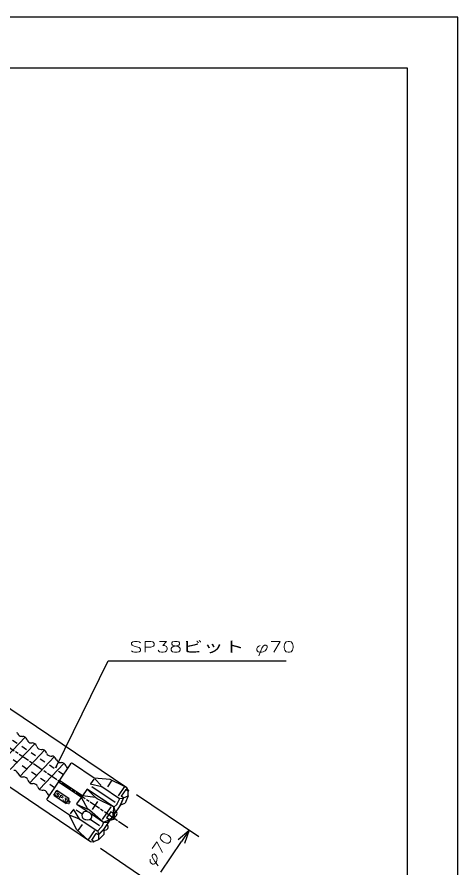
# Model space of a CAD drawing. Units: millimetres, scale not verified. Extents: x -55 to 1935, y -55 to 1395.
# Drawn here: x 1459 to 1935, y 476 to 1395 of the extents above; entities that cross this region are included whole.
import ezdxf
from ezdxf.enums import TextEntityAlignment as Align

# ---------------------------------------------------------------- set-up
doc = ezdxf.new("R2010")
doc.units = ezdxf.units.MM
for name, pattern in [('CHAIN', [18.5, 12, -1.5, 3.5, -1.5]), ('CHAIN_DOUBLE_DASH', [23.5, 12, -1.5, 3.5, -1.5, 3.5, -1.5]), ('DASHED_SPACED', [12, 6, -6])]:
    doc.linetypes.add(name, pattern=pattern)
for name, color, linetype, lineweight in [('0_2', 7, 'Continuous', 25), ('1 外形線', 7, 'Continuous', 25), ('3 隠れ線', 2, 'DASHED_SPACED', 25), ('4 中心線', 1, 'CHAIN', 25), ('5 想像線', 6, 'CHAIN_DOUBLE_DASH', 25), ('6 寸法線', 4, 'Continuous', 25), ('7 枠・タイトル', 7, 'Continuous', 25)]:
    doc.layers.add(name, color=color, linetype=linetype, lineweight=lineweight)
doc.styles.add('simplex.shx', font='')
doc.styles.get('simplex.shx').set_extended_font_data('simplex.shx')

msp = doc.modelspace()

# ---------------------------------------------------------------- linework, layer by layer
at = {"layer": '0_2'}
msp.add_lwpolyline([(1501.23, 586.373), (1500.403, 584.69), (1501.23, 586.373)], dxfattribs=at)
at = {"layer": '1 外形線'}
for p, q in [((1577.184, 562.835), (1067.856, 906.382)), ((1538.04, 504.803), (1028.712, 848.349)), ((1467.269, 617.669), (1440.761, 589.724)), ((1458.94, 621.606), (1458.519, 622.598)), ((1463.455, 618.56), (1464.533, 618.542)), ((1469.469, 614.504), (1469.047, 615.496)), ((1477.77, 610.586), (1451.262, 582.641)), ((1473.983, 611.459), (1475.061, 611.44)), ((1479.997, 607.402), (1479.576, 608.395)), ((1488.271, 603.503), (1461.762, 575.559)), ((1484.512, 604.357), (1485.59, 604.338)), ((1490.526, 600.3), (1490.105, 601.293)), ((1495.041, 597.255), (1496.119, 597.236)), ((1498.771, 596.42), (1472.263, 568.476)), ((1509.272, 589.337), (1482.764, 561.393)), ((1516.306, 588.821), (1491.142, 551.514)), ((1501.055, 593.199), (1500.634, 594.191)), ((1505.57, 590.153), (1506.648, 590.135)), ((1542.016, 573.288), (1518.388, 589.225)), ((1459.563, 578.723), (1459.984, 577.731)), ((1511.584, 586.097), (1511.162, 587.089)), ((1464.499, 574.686), (1465.577, 574.667)), ((1470.091, 571.622), (1470.513, 570.629)), ((1529.153, 554.219), (1504.282, 570.995)), ((1541.466, 572.473), (1538.044, 567.4)), ((1559.204, 571.947), (1542.016, 573.288)), ((1549.515, 565.482), (1542.542, 572.779)), ((1561.011, 571.081), (1556.142, 563.862)), ((1574.719, 564.498), (1559.204, 571.947)), ((1475.027, 567.584), (1476.105, 567.565)), ((1480.62, 564.52), (1481.042, 563.527)), ((1485.556, 560.482), (1486.634, 560.463)), ((1528.034, 552.559), (1503.163, 569.335)), ((1533.848, 561.178), (1529.153, 554.219)), ((1562.789, 542.39), (1534.187, 561.682)), ((1534.616, 561.252), (1543.316, 552.537)), ((1550.027, 563.876), (1537.634, 566.792)), ((1539.299, 564.463), (1564.598, 547.398)), ((1569.15, 550.978), (1550.027, 563.876)), ((1550.114, 563.818), (1550.027, 563.876)), ((1574.68, 564.521), (1567.691, 554.159)), ((1575.994, 561.072), (1571.151, 553.892)), ((1577.184, 562.835), (1574.719, 564.498)), ((1578.481, 559.394), (1575.994, 561.072)), ((1578.904, 560.021), (1577.184, 562.835)), ((1491.149, 557.418), (1491.57, 556.426)), ((1498.276, 554.938), (1501.632, 559.912)), ((1498.276, 554.938), (1511.541, 545.991)), ((1514.896, 550.965), (1501.632, 559.912)), ((1523.343, 545.604), (1528.037, 552.564)), ((1534.902, 540.062), (1528.034, 552.559)), ((1543.316, 552.537), (1529.156, 554.223)), ((1545.238, 551.241), (1543.316, 552.537)), ((1545.63, 553.964), (1544.135, 554.971)), ((1562.789, 542.39), (1545.238, 551.241)), ((1573.11, 551.43), (1569.15, 550.978)), ((1573.11, 551.43), (1569.682, 543.706)), ((1573.639, 552.214), (1570.211, 544.49)), ((1573.639, 552.214), (1571.151, 553.892)), ((1573.639, 552.214), (1573.11, 551.43)), ((1573.639, 552.214), (1578.647, 554.275)), ((1578.647, 554.275), (1575.22, 546.551)), ((1578.904, 560.021), (1578.481, 559.394)), ((1578.647, 554.275), (1578.481, 559.394)), ((1578.904, 560.021), (1578.491, 559.09)), ((1515.174, 533.494), (1491.547, 549.431)), ((1511.541, 545.991), (1514.896, 550.965)), ((1534.446, 537.383), (1523.003, 545.101)), ((1523.562, 544.864), (1534.902, 540.062)), ((1545.666, 548.331), (1539.706, 539.495)), ((1563.203, 542.11), (1550.016, 551.005)), ((1559.871, 542.566), (1550.539, 528.731)), ((1562.894, 536.287), (1563.203, 542.11)), ((1563.203, 542.11), (1566.224, 544.961)), ((1563.203, 542.11), (1564.308, 538.281)), ((1569.682, 543.706), (1563.524, 534.577)), ((1569.15, 550.978), (1566.908, 545.926)), ((1570.211, 544.49), (1569.682, 543.706)), ((1570.211, 544.49), (1575.22, 546.551)), ((1522.857, 518.06), (1515.174, 533.494)), ((1525.221, 529.465), (1515.844, 533.198)), ((1518.852, 538.946), (1516.048, 534.79)), ((1526.343, 528.763), (1519.556, 539.991)), ((1522.34, 539.32), (1528.954, 534.858)), ((1536.824, 538.766), (1534.902, 540.062)), ((1551.605, 525.809), (1536.824, 538.766)), ((1552.019, 525.529), (1538.832, 534.424)), ((1559.848, 537.136), (1555.375, 530.503)), ((1562.335, 535.458), (1559.848, 537.136)), ((1562.894, 536.287), (1562.335, 535.458)), ((1562.335, 535.458), (1563.52, 534.659)), ((1562.586, 530.464), (1562.335, 535.458)), ((1563.019, 536.203), (1563.813, 535.668)), ((1564.079, 535.488), (1563.52, 534.659)), ((1563.52, 534.659), (1563.937, 530.32)), ((1563.77, 529.665), (1563.52, 534.659)), ((1564.308, 538.281), (1564.079, 535.488)), ((1544.996, 516.181), (1526.343, 528.763)), ((1537.409, 529.155), (1547.639, 522.255)), ((1552.019, 525.529), (1550.142, 521.22)), ((1557.303, 527.997), (1552.019, 525.529)), ((1552.019, 525.529), (1555.983, 525.94)), ((1552.966, 518.924), (1559.124, 528.054)), ((1557.862, 528.826), (1555.375, 530.503)), ((1555.983, 525.94), (1558.487, 527.198)), ((1557.862, 528.826), (1557.303, 527.997)), ((1557.427, 527.913), (1558.221, 527.378)), ((1562.586, 530.464), (1557.862, 528.826)), ((1557.862, 528.826), (1559.046, 528.027)), ((1559.046, 528.027), (1558.487, 527.198)), ((1563.77, 529.665), (1559.046, 528.027)), ((1559.046, 528.027), (1563.225, 529.266)), ((1535.576, 506.465), (1522.857, 518.06)), ((1528.901, 523.475), (1524.37, 516.758)), ((1535.539, 506.493), (1542.529, 516.855)), ((1546.025, 516.694), (1549.547, 520.332)), ((1547.089, 512.853), (1546.025, 516.694)), ((1546.56, 512.069), (1552.438, 518.141)), ((1547.089, 512.853), (1552.966, 518.924)), ((1552.438, 518.141), (1552.403, 512.724)), ((1552.438, 518.141), (1552.966, 518.924)), ((1538.04, 504.803), (1535.576, 506.465)), ((1539.23, 506.567), (1544.073, 513.746)), ((1541.717, 504.889), (1539.23, 506.567)), ((1546.525, 506.652), (1541.717, 504.889)), ((1546.56, 512.069), (1544.073, 513.746)), ((1546.525, 506.652), (1552.403, 512.724)), ((1546.56, 512.069), (1546.525, 506.652)), ((1546.56, 512.069), (1547.089, 512.853)), ((1541.294, 504.262), (1538.04, 504.803)), ((1541.294, 504.262), (1542.002, 504.994)), ((1541.294, 504.262), (1541.717, 504.889))]:
    msp.add_line(p, q, dxfattribs=at)
for centre, radius, start, end in [((1463.542, 623.56), 5, 203.00469, 268.99531), ((1464.445, 613.542), 5, 23.00469, 88.99531), ((1474.071, 616.458), 5, 203.00469, 268.99531), ((1474.974, 606.441), 5, 23.00469, 88.99531), ((1484.6, 609.356), 5, 203.00469, 268.99531), ((1485.503, 599.339), 5, 23.00469, 88.99531), ((1495.129, 602.254), 5, 203.00469, 268.99531), ((1496.031, 592.237), 5, 23.00469, 88.99531), ((1505.657, 595.153), 5, 203.00469, 268.99531), ((1506.56, 585.135), 5, 23.00469, 88.99531), ((1517.549, 587.982), 1.5, 56, 146), ((1454.96, 576.769), 5, 23.00469, 88.99531), ((1516.186, 588.051), 5, 203.00469, 232.20203), ((1464.586, 579.685), 5, 203.00469, 268.99531), ((1465.489, 569.668), 5, 23.00469, 88.99531), ((1475.115, 572.583), 5, 203.00469, 268.99531), ((1476.018, 562.566), 5, 23.00469, 88.99531), ((1485.644, 565.481), 5, 203.00469, 268.99531), ((1486.547, 555.464), 5, 23.00469, 88.99531), ((1534.262, 560.899), 0.5, 44.95041, 146), ((1492.386, 550.675), 1.5, 146, 236), ((1496.173, 558.38), 5, 203.00469, 232.20203), ((1523.757, 545.325), 0.5, 146, 247.04959), ((1564.166, 547.143), 3, 313.33649, 336.06897), ((1563.105, 534.939), 3.5, 279.43233, 326), ((1563.105, 534.939), 3.5, 326, 46.96689), ((1562.941, 530.225), 1, 286.51384, 5.48643), ((1547.392, 522.419), 3, 315.93103, 336.45327), ((1553.599, 520.845), 3.5, 250.553, 326), ((1553.599, 520.845), 3.5, 326, 46.96689)]:
    msp.add_arc(centre, radius, start, end, dxfattribs=at)
for centre, major_axis, ratio, start_param, end_param in [((1533.164, 533.074), (-4.438, 1.106), 0.983931, 4.615447, 7.9509236), ((1533.01, 533.113), (6.444, -1.607), 0.677202, 4.712389, 7.8539816)]:
    msp.add_ellipse(centre, major_axis=major_axis, ratio=ratio, start_param=start_param, end_param=end_param, dxfattribs=at)
at = {"layer": '3 隠れ線'}
for p, q in [((1508.477, 577.214), (1053.037, 884.412)), ((1498.971, 563.12), (1043.531, 870.319)), ((1563.52, 534.659), (1559.046, 528.027))]:
    msp.add_line(p, q, dxfattribs=at)
at = {"layer": '4 中心線'}
msp.add_line((1578.225, 519.915), (553.382, 1211.181), dxfattribs=at)
at = {"layer": '5 想像線'}
for p, q in [((1499.642, 556.067), (1499.082, 555.238)), ((1499.082, 555.238), (1499.911, 554.679)), ((1501.655, 559.052), (1501.095, 558.223)), ((1502.484, 558.493), (1501.655, 559.052)), ((1514.09, 550.664), (1513.261, 551.223)), ((1510.689, 547.41), (1511.518, 546.851)), ((1511.518, 546.851), (1512.077, 547.68)), ((1513.531, 549.835), (1514.09, 550.664))]:
    msp.add_line(p, q, dxfattribs=at)
at = {"layer": '6 寸法線'}
for p, q in [((1500.816, 585.532), (1557.016, 699.893)), ((1557.016, 699.893), (1749.311, 699.893)), ((1587.713, 555.734), (1655.069, 510.301)), ((1632.821, 507.215), (1644.541, 517.403)), ((1644.541, 517.403), (1636.153, 504.967)), ((1644.541, 517.403), (1639.485, 502.72)), ((1548.569, 497.701), (1615.926, 452.268)), ((1613.785, 471.806), (1636.153, 504.967))]:
    msp.add_line(p, q, dxfattribs=at)
at = {"layer": '7 枠・タイトル'}
for p, q in [((1935, 1395), (-55, 1395)), ((1935, -55), (1935, 1395)), ((0, 1340), (1880, 1340)), ((1880, 1340), (1880, 0))]:
    msp.add_line(p, q, dxfattribs=at)

# ---------------------------------------------------------------- texts
at = {"layer": '1 外形線', "style": 'simplex.shx', "width": 1.6}
msp.add_text('SP38', height=3.372, rotation=326, dxfattribs=at).set_placement((1498.88, 554.53), align=Align.BOTTOM_LEFT)
at = {"layer": '6 寸法線', "style": 'simplex.shx', "width": 1.4}
msp.add_text('SP38ビット φ70', height=11.73, dxfattribs=at).set_placement((1580.016, 705.76), align=Align.BOTTOM_LEFT)
at = {"layer": '6 寸法線', "style": 'simplex.shx', "width": 1.25}
msp.add_text('φ70', height=11.73, rotation=56, dxfattribs=at).set_placement((1611.704, 497.334), align=Align.MIDDLE_CENTER)

doc.saveas('drawing.dxf')
